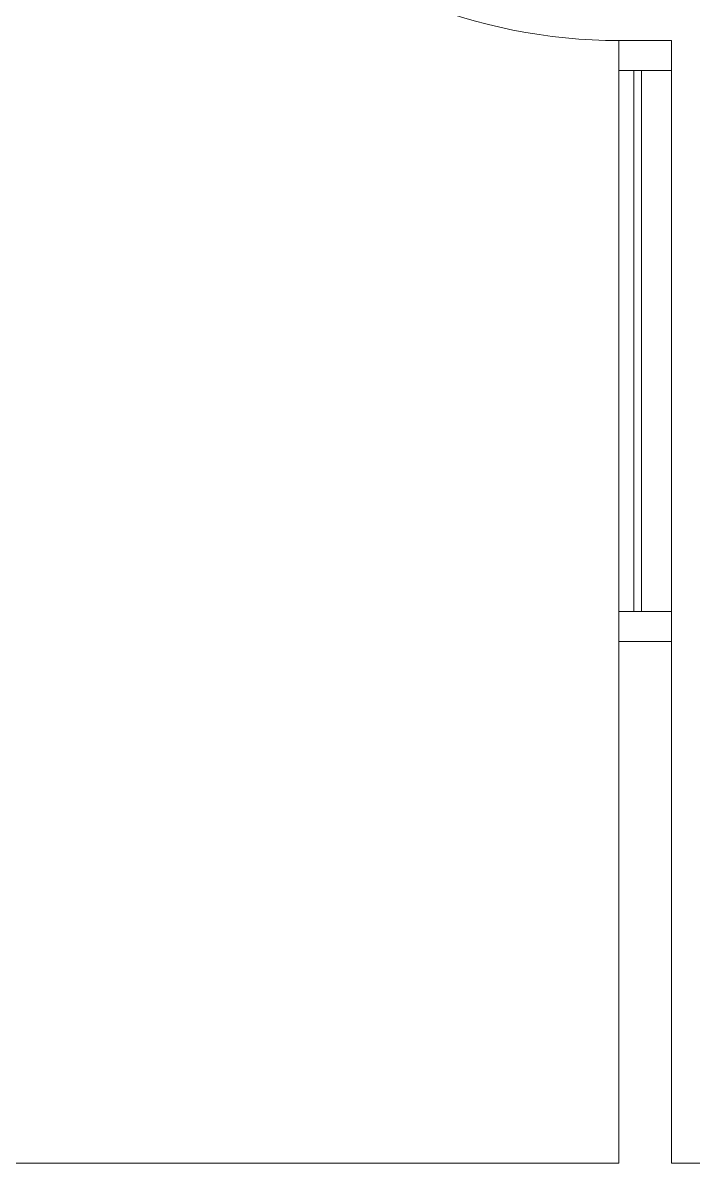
# Model space of a CAD drawing. Header units: inches. Extents: x 1 to 4637, y -664 to 702.
# Drawn here: x 1155.6 to 1200.2, y -160.9 to -85 of the extents above; entities that cross this region are included whole.
import ezdxf

# ---------------------------------------------------------------- set-up
doc = ezdxf.new("R2010")
doc.units = ezdxf.units.IN
doc.header["$MEASUREMENT"] = 0
for name, color, linetype, lineweight in [('A-DOOR', 31, 'Continuous', 9), ('A-DOOR-FRAM', 31, 'Continuous', 9), ('A-GLAZ', 151, 'Continuous', 9), ('I-WALL', 2, 'Continuous', 9)]:
    doc.layers.add(name, color=color, linetype=linetype, lineweight=lineweight)

# ---------------------------------------------------------------- blocks, each defined once
blk = doc.blocks.new('Single-Flush - With Sidelight - 36_ x 96_-2457192-New Construction - Tel_Data_Elec Plan')
at = {"layer": 'A-DOOR'}
blk.add_arc((-18, -1.75), 36, 270, 0, dxfattribs=at)
at = {"layer": 'A-DOOR-FRAM', "color": 250, "lineweight": 20}
blk.add_line((58, 1.75), (58, -1.75), dxfattribs=at)
at = {"layer": 'A-GLAZ', "color": 250, "lineweight": 20}
for p, q in [((20, -0.75), (20, -0.25)), ((20, -0.25), (56, -0.25)), ((56, -0.75), (20, -0.75)), ((56, -0.25), (56, -0.75))]:
    blk.add_line(p, q, dxfattribs=at)

msp = doc.modelspace()

# ---------------------------------------------------------------- linework, layer by layer
at = {"layer": 'I-WALL', "color": 250, "lineweight": 20}
for p, q in [((1198.786, -86.149), (1195.286, -86.149)), ((1195.286, -86.149), (1195.286, -88.149)), ((1198.786, -88.149), (1198.786, -86.149)), ((1195.286, -88.149), (1198.786, -88.149)), ((1198.786, -124.149), (1195.286, -124.149)), ((1195.286, -124.149), (1195.286, -160.876)), ((1198.786, -160.876), (1198.786, -124.149)), ((1195.286, -160.876), (1048.036, -160.876)), ((1203.661, -160.876), (1198.786, -160.876))]:
    msp.add_line(p, q, dxfattribs=at)
at = {"layer": 'I-WALL', "lineweight": 13}
for p, q in [((1195.286, -124.149), (1195.286, -88.149)), ((1198.786, -88.149), (1198.786, -124.149))]:
    msp.add_line(p, q, dxfattribs=at)

# ---------------------------------------------------------------- block references
at = {"layer": 'A-DOOR', "lineweight": 13, "rotation": 269.9999999999999}
msp.add_blockref('Single-Flush - With Sidelight - 36_ x 96_-2457192-New Construction - Tel_Data_Elec Plan', (1197.036, -68.149), dxfattribs=at)

doc.saveas('drawing.dxf')
